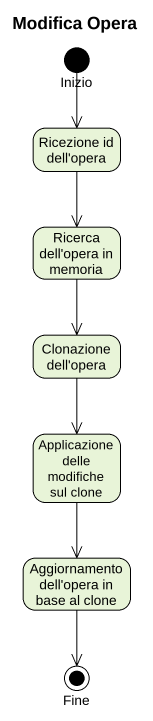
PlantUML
@startuml
title Modifica Opera
hide empty description
state Inizio <<start>>
state "Ricezione id dell'opera" as Ricezione_id_dell_opera
state "Ricerca dell'opera in memoria" as Ricerca_dell_opera_in
state "Clonazione dell'opera" as Clonazione_dell_opera
state "Applicazione delle modifiche sul clone" as Applicazione_delle
state "Aggiornamento dell'opera in base al clone" as Aggiornamento_dell_opera_in
state Fine <<end>>
Inizio --> Ricezione_id_dell_opera
Ricezione_id_dell_opera --> Ricerca_dell_opera_in
Ricerca_dell_opera_in --> Clonazione_dell_opera
Clonazione_dell_opera --> Applicazione_delle
Applicazione_delle --> Aggiornamento_dell_opera_in
Aggiornamento_dell_opera_in --> Fine
@enduml
